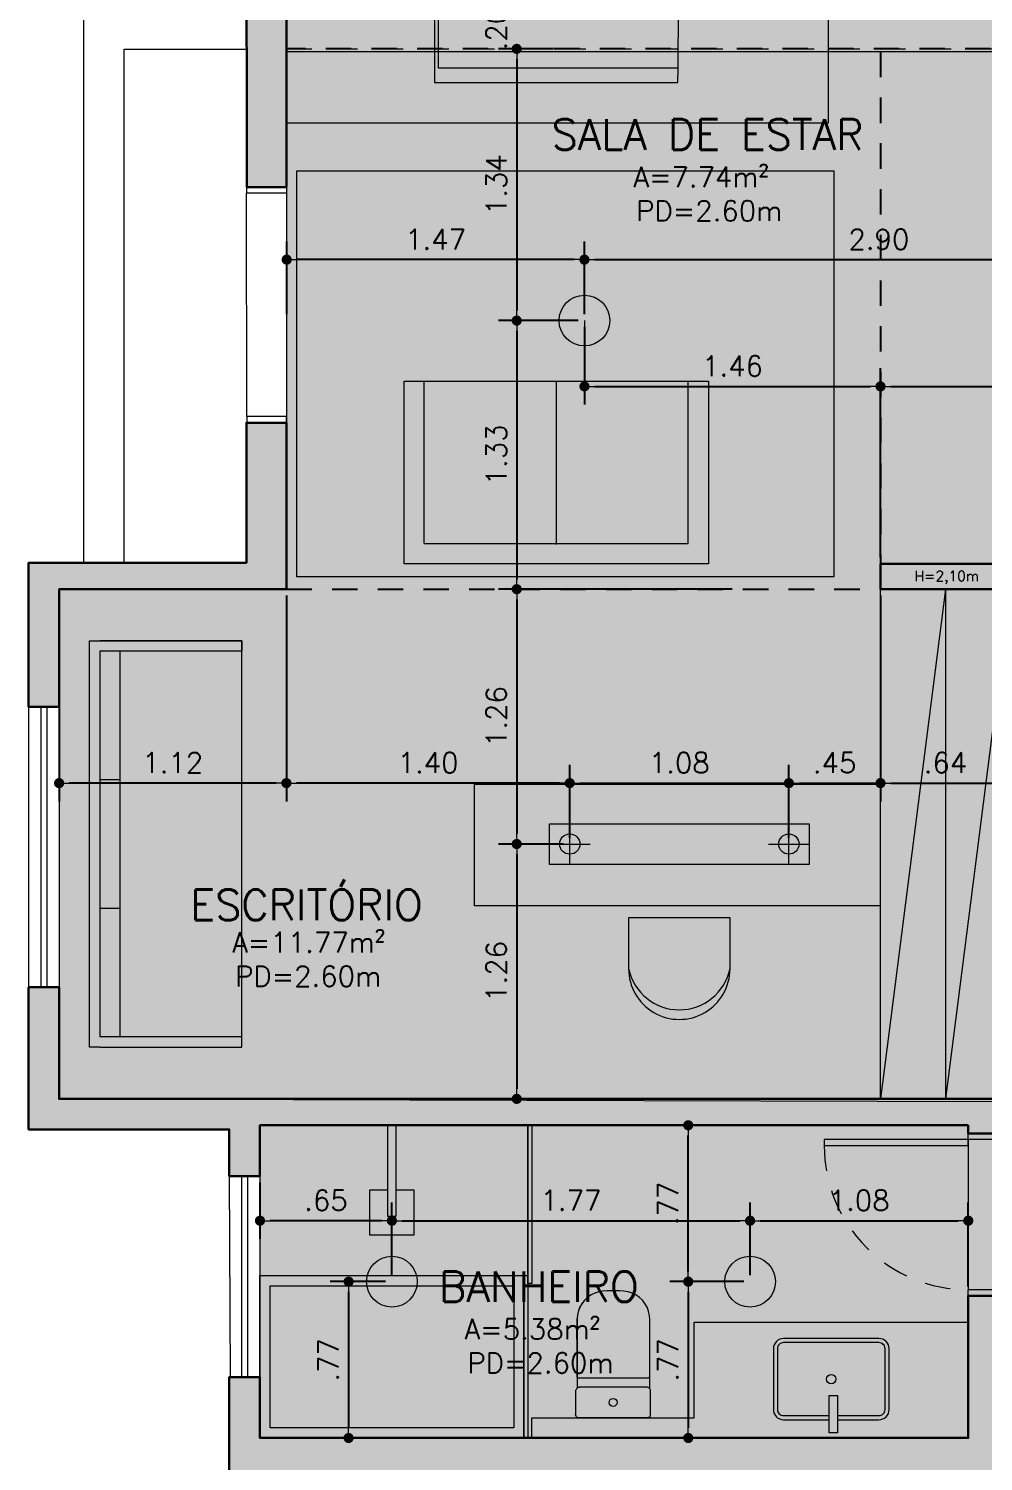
# Model space of a CAD drawing. Extents: x 0 to 175, y -16 to 63.
# Drawn here: x 152.71 to 157.41, y 7.32 to 14.38 of the extents above; entities that cross this region are included whole.
import ezdxf
from ezdxf.enums import TextEntityAlignment as Align

# ---------------------------------------------------------------- set-up
doc = ezdxf.new("R2010")
doc.units = 0
doc.header["$LTSCALE"] = 0.5
doc.header["$MEASUREMENT"] = 0
doc.header["$PDMODE"] = 34
doc.header["$PDSIZE"] = 0.1
doc.linetypes.add('HIDDEN', pattern=[0.375, 0.25, -0.125])
doc.layers.get('0').update_dxf_attribs({"linetype": 'CONTINUOUS'})
doc.layers.get('DEFPOINTS').update_dxf_attribs({"linetype": 'CONTINUOUS'})
doc.layers.add('ANT - ANOTAÇÕES', color=210, linetype='CONTINUOUS', plot=False)
doc.layers.add('ARQ - HATCH 01', color=172, linetype='CONTINUOUS', transparency=0.6)
for name, color, linetype, lineweight in [('ARQ - JAN01', 2, 'CONTINUOUS', 20), ('ARQ - PAR01', 172, 'CONTINUOUS', 30), ('ARQ - PAR02', 132, 'CONTINUOUS', 20), ('ARQ - POR01', 20, 'CONTINUOUS', 20), ('COT01', 1, 'CONTINUOUS', 9), ('FOR01 - FORRO GESSO', 252, 'CONTINUOUS', 15), ('FOR01 - ILUM PAFLON 2LAMP', 190, 'CONTINUOUS', 15), ('FOR01 - ILUM PENDENTE', 150, 'CONTINUOUS', 15), ('TXT02', 2, 'CONTINUOUS', 20), ('TXT05', 4, 'CONTINUOUS', 30)]:
    doc.layers.add(name, color=color, linetype=linetype, lineweight=lineweight)
for name, color, linetype, lineweight, transparency in [('ARQ - PISO', 121, 'CONTINUOUS', 9, 0.45), ('ARQ01', 144, 'CONTINUOUS', 9, 0.5), ('FOR01 - FORRO GESSO HATCH', 252, 'CONTINUOUS', 15, 0.6)]:
    doc.layers.add(name, color=color, linetype=linetype, lineweight=lineweight, transparency=transparency)
doc.layers.add('AUX00', color=7, linetype='CONTINUOUS')
doc.styles.add('ROMANS', font='romans.shx')
doc.styles.get("Standard").update_dxf_attribs({"font": 'romans.shx'})
doc.dimstyles.new('STANDARD 50', dxfattribs={"dimscale": 0.5, "dimtxt": 0.2, "dimasz": 0.1, "dimexe": 0.18, "dimexo": 0.0625, "dimgap": 0.1, "dimtad": 1, "dimrnd": 0.005, "dimzin": 4, "dimdsep": 46, "dimtxsty": 'ROMANS', "dimblk": 'DOT', "dimcen": 0.1, "dimclrt": 3, "dimadec": 0, "dimazin": 0, "dimtfac": 1, "dimtix": 1, "dimtofl": 0, "dimtmove": 0, "dimatfit": 3, "dimldrblk": 'DOT', "dimfxl": 0, "dimtolj": 1, "dimtzin": 13, "dimarcsym": 0})

# ---------------------------------------------------------------- blocks, each defined once
blk = doc.blocks.new('*U310')
at = {"layer": 'ARQ - HATCH 01'}
h = blk.add_hatch(color=256, dxfattribs=at)
h.dxf.hatch_style = 1
h.paths.add_polyline_path([(2.5318, 5.7897), (2.4, 5.7898), (2.4, 5.98), (2.2, 5.98), (2.2, 5.79), (2.1029, 5.79), (2.1029, 5.64), (2.5318, 5.64)])
h.paths.add_polyline_path([(2.4, 7.13), (2.2, 7.13), (2.2, 6.78), (2.4, 6.78)])
h.paths.add_polyline_path([(12.15, 0.9882), (12.15, 5.78), (3.4321, 5.7898), (3.4321, 5.64), (12, 5.64), (12, 1.1354), (11.3067, 1.1354), (11.3067, 0.9854), (12, 0.9882)])
h.paths.add_polyline_path([(9.47, 4.76), (8.5397, 4.76), (8.5397, 4.63), (9.24, 4.63), (9.24, 1.14), (8.94, 1.14), (8.94, 0.9882), (9.9263, 0.9882), (9.9267, 1.1354), (9.47, 1.1354)], flags=17)
h.paths.add_polyline_path([(7.7, 4.63), (7.7397, 4.63), (7.7397, 4.76), (7.57, 4.76), (7.57, 0.15), (7.02, 0.15), (7.02, 0), (7.72, 0), (7.72, 0.9882), (7.95, 0.9882), (7.95, 1.14), (7.7, 1.14)])
h.paths.add_polyline_path([(5.06, 1.27), (4.2401, 1.27), (4.2401, 1.0727), (4.93, 1.0727), (4.93, 0), (5.64, 0), (5.64, 0.15), (5.06, 0.15)])
h.paths.add_polyline_path([(0.21, 5.64), (0.13, 5.64), (0.13, 6.98), (0.22, 6.98), (0.22, 7.13), (0, 7.13), (0, 1.0727), (0.71, 1.0727), (0.71, 1.27), (0.21, 1.27)])
h.paths.add_polyline_path([(3.08, 1.27), (2.4143, 1.27), (2.2, 1.27), (1.7, 1.27), (1.7, 1.0727), (3.08, 1.0747)])
h.paths.add_polyline_path([(5.06, 4.8377), (4.9353, 4.8377), (4.9353, 4.1977), (5.06, 4.1977)], flags=17)
for p, q in [((5.06, 4.8377), (7.57, 4.5177)), ((5.06, 4.5177), (7.57, 4.5177)), ((5.06, 4.5177), (7.57, 4.1977)), ((4.8353, 3.2496), (4.0353, 3.2496)), ((4.8353, 1.9496), (4.8353, 3.2496)), ((8.5784, 3.0371), (8.562, 3.0244)), ((8.5965, 3.0472), (8.5784, 3.0371)), ((8.6159, 3.0545), (8.5965, 3.0472)), ((8.6163, 3.0546), (8.6159, 3.0545)), ((8.6166, 3.0547), (8.6163, 3.0546)), ((8.6369, 3.0591), (8.6166, 3.0547)), ((8.6577, 3.0603), (8.6369, 3.0591)), ((8.9972, 3.0603), (8.6577, 3.0603)), ((8.9399, 3.0584), (8.9373, 3.0603)), ((8.9379, 3.0599), (8.9375, 3.0601)), ((8.9418, 3.0562), (8.9399, 3.0584)), ((8.9432, 3.0536), (8.9418, 3.0562)), ((8.9441, 3.0509), (8.9432, 3.0536)), ((8.9444, 3.048), (8.9441, 3.0509)), ((8.9444, 2.7122), (8.9444, 3.048)), ((8.9902, 3.0482), (8.9899, 3.0451)), ((8.9899, 3.0451), (8.9899, 2.7151)), ((8.9909, 3.0513), (8.9902, 3.0482)), ((8.9921, 3.0541), (8.9909, 3.0513)), ((8.9938, 3.0568), (8.9921, 3.0541)), ((8.9958, 3.0591), (8.9938, 3.0568)), ((8.9967, 3.0599), (8.9958, 3.0591)), ((8.9972, 3.0603), (8.9967, 3.0599)), ((8.9982, 3.0612), (8.9972, 3.0603)), ((9.0009, 3.0628), (8.9982, 3.0612)), ((9.0038, 3.064), (9.0009, 3.0628)), ((9.0068, 3.0647), (9.0038, 3.064)), ((9.0099, 3.0649), (9.0068, 3.0647)), ((9.1249, 3.0649), (9.0099, 3.0649)), ((9.1272, 3.0648), (9.1249, 3.0649)), ((9.1294, 3.0643), (9.1272, 3.0648)), ((9.1315, 3.0634), (9.1294, 3.0643)), ((9.1334, 3.0623), (9.1315, 3.0634)), ((9.1352, 3.0609), (9.1334, 3.0623)), ((9.1368, 3.0592), (9.1352, 3.0609)), ((9.138, 3.0573), (9.1368, 3.0592)), ((9.139, 3.0553), (9.138, 3.0573)), ((9.139, 3.0553), (9.1397, 3.0531)), ((9.1397, 3.0531), (9.14, 3.0508)), ((8.5266, 2.9738), (8.5203, 2.9541)), ((8.5358, 2.9924), (8.5266, 2.9738)), ((8.5477, 3.0094), (8.5358, 2.9924)), ((8.562, 3.0244), (8.5477, 3.0094)), ((8.5156, 2.9129), (8.5148, 2.892)), ((8.517, 2.9336), (8.5156, 2.9129)), ((8.5203, 2.9541), (8.517, 2.9336)), ((8.5148, 2.892), (8.5148, 2.8712)), ((8.5148, 2.8712), (8.5156, 2.8504)), ((8.5156, 2.8504), (8.517, 2.8296)), ((8.517, 2.8296), (8.5202, 2.8095)), ((8.5202, 2.8095), (8.5263, 2.7902)), ((8.5263, 2.7902), (8.5352, 2.7719)), ((8.5352, 2.7719), (8.5467, 2.7552)), ((8.5472, 2.7546), (8.5605, 2.7403)), ((8.5605, 2.7403), (8.5763, 2.7275)), ((8.561, 2.7397), (8.5769, 2.7269)), ((8.5763, 2.7275), (8.5938, 2.7173)), ((8.5769, 2.7269), (8.5945, 2.7166)), ((8.5938, 2.7173), (8.6127, 2.7097)), ((8.5945, 2.7166), (8.6134, 2.709)), ((8.6127, 2.7097), (8.6324, 2.7049)), ((8.6133, 2.7096), (8.6135, 2.7095)), ((8.6134, 2.709), (8.6332, 2.7043)), ((8.6135, 2.7095), (8.6332, 2.7047)), ((8.6324, 2.7049), (8.6527, 2.7032)), ((8.6332, 2.7047), (8.6535, 2.7029)), ((8.6332, 2.7043), (8.6535, 2.7025)), ((8.9411, 2.7032), (8.6527, 2.7032)), ((8.6535, 2.7029), (8.9941, 2.7029)), ((8.6535, 2.7025), (8.9944, 2.7025)), ((8.9411, 2.7032), (8.9423, 2.7047)), ((8.9423, 2.7047), (8.9432, 2.7065)), ((8.9432, 2.7065), (8.9439, 2.7083)), ((8.9439, 2.7083), (8.9443, 2.7103)), ((8.9443, 2.7103), (8.9444, 2.7122)), ((8.9901, 2.7119), (8.9899, 2.7151)), ((8.9901, 2.7119), (8.9909, 2.7089)), ((8.9909, 2.7089), (8.9921, 2.706)), ((8.9921, 2.706), (8.9942, 2.7025)), ((8.9944, 2.7025), (8.9958, 2.7009)), ((8.9958, 2.7009), (8.9981, 2.6989)), ((8.9981, 2.6989), (9.0008, 2.6973)), ((9.0008, 2.6973), (9.0037, 2.6961)), ((9.0037, 2.6961), (9.0068, 2.6953)), ((9.0068, 2.6953), (9.0099, 2.6951)), ((9.0099, 2.6951), (9.1249, 2.6951)), ((9.1272, 2.6952), (9.1249, 2.6951)), ((9.1272, 2.6952), (9.1294, 2.6957)), ((9.1294, 2.6957), (9.1315, 2.6966)), ((9.1315, 2.6966), (9.1334, 2.6977)), ((9.1334, 2.6977), (9.1352, 2.6991)), ((9.1352, 2.6991), (9.1368, 2.7008)), ((9.1368, 2.7008), (9.138, 2.7027)), ((9.138, 2.7027), (9.139, 2.7047)), ((9.139, 2.7047), (9.1397, 2.7069)), ((9.1397, 2.7069), (9.14, 2.7092)), ((4.0353, 2.5996), (4.8397, 2.5996)), ((4.8353, 1.9496), (4.0353, 1.9496))]:
    blk.add_line(p, q)
at = {"linetype": 'HIDDEN'}
blk.add_lwpolyline([(2.3993, 1.27), (2.3993, 5.64)], dxfattribs=at)
for points in [[(7.57, 4.1977), (4.9353, 4.1977), (4.9353, 4.8377), (7.57, 4.8377)], [(6.62, 4.1977), (6.62, 2.1977), (6.02, 2.1977), (6.02, 4.1977)], [(6.9288, 3.4562), (6.6788, 3.4562), (6.6788, 2.9562), (6.9288, 2.9562)], [(4.9353, 3.3496), (4.9353, 1.8496), (4.0353, 1.8496), (4.0353, 3.3496), (4.9353, 3.3496)], [(2.4943, 3.2), (2.1993, 3.2018)], [(9.14, 3.0508), (9.14, 2.7092)], [(7.7, 2.46), (9.24, 2.46)], [(8.02, 1.77), (8.02, 1.68), (8.24, 1.68), (8.24, 1.9), (8.02, 1.9), (8.02, 1.81)], [(7.7, 1.81), (8.15, 1.81), (8.15, 1.77), (7.7, 1.77)], [(7.315, 0.35), (7.315, 1.05), (5.315, 1.05), (5.315, 0.35)], [(5.315, 0.35), (5.315, 1.05), (5.365, 1.05), (5.365, 0.35)], [(7.315, 0.35), (7.315, 1.05), (7.265, 1.05), (7.265, 0.35)], [(5.365, 0.45), (7.265, 0.45)], [(5.9983, 0.45), (5.9983, 0.35)], [(6.6317, 0.45), (6.6317, 0.35)], [(7.315, 0.35), (7.315, 0.3), (5.315, 0.3), (5.315, 0.35)], [(5.365, 0.35), (7.265, 0.35)], [(5.365, 0.35), (7.265, 0.35)]]:
    blk.add_lwpolyline(points)
for points in [[(9.14, 3.28), (8.67, 3.28), (8.67, 4.63), (9.24, 4.63), (9.24, 2.48), (9.14, 2.48)], [(3, 3.9677), (5, 3.9677), (5, 1.3217), (3, 1.3217)], [(9.03, 3.985), (9.2139, 3.985), (9.2139, 3.945), (9.03, 3.945)], [(2.1993, 3.94), (2.7643, 3.94), (2.7643, 1.27), (2.1993, 1.27)], [(2.4943, 2.02), (2.2, 2.02), (2.2, 2), (2.4943, 2), (2.5643, 1.9996), (2.5643, 3.1996), (2.4943, 3.2)], [(8.48, 2.46), (7.7, 2.46), (7.7, 2.48), (8.48, 2.48)], [(8.44, 2.46), (9.24, 2.46), (9.24, 2.44), (8.44, 2.44)], [(8.44, 2.44), (9.24, 2.44), (9.24, 1.14), (8.44, 1.14)], [(8.49, 2.39), (9.19, 2.39), (9.19, 1.19), (8.49, 1.19)]]:
    blk.add_lwpolyline(points, close=True)
for points in [[(9.15, 3.985), (9.15, 4.19, 0.414214), (9.1, 4.24), (8.8, 4.24, 0.414214), (8.75, 4.19), (8.75, 3.72, 0.414214), (8.8, 3.67), (9.1, 3.67, 0.414214), (9.15, 3.72), (9.15, 3.945)], [(9.13, 3.985), (9.13, 4.19, 0.414214), (9.1, 4.22), (8.8, 4.22, 0.414214), (8.77, 4.19), (8.77, 3.72, 0.414214), (8.8, 3.69), (9.1, 3.69, 0.414214), (9.13, 3.72), (9.13, 3.945)]]:
    blk.add_lwpolyline(points, format="xyb")
for centre, radius in [((8.95, 3.955), 0.0229), ((9.065, 2.88), 0.02)]:
    blk.add_circle(centre, radius)
for centre, radius, start, end in [((6.9288, 3.2062), 0.25, 270, 90), ((6.8758, 3.2062), 0.2555, 281.95449, 78.04551)]:
    blk.add_arc(centre, radius, start, end)
at = {"layer": 'ARQ - JAN01'}
for p, q in [((7.9505, 1.14), (8.94, 1.14)), ((7.95, 0.9882), (8.94, 0.9929)), ((5.64, 0.15), (7.02, 0.15)), ((5.64, 0), (7.02, 0))]:
    blk.add_line(p, q, dxfattribs=at)
for points in [[(7.95, 1.0791), (8.94, 1.0791)], [(7.95, 1.0491), (8.94, 1.0491)], [(5.64, 0.09), (7.02, 0.09)], [(5.64, 0.06), (7.02, 0.06)]]:
    blk.add_lwpolyline(points, dxfattribs=at)
at = {"layer": 'ARQ - PAR01'}
for points in [[(5.06, 4.8377), (4.9353, 4.8377), (4.9353, 4.1977), (5.06, 4.1977)], [(7.7, 4.63), (7.7397, 4.63), (7.7397, 4.76), (7.57, 4.76), (7.57, 0.15), (7.02, 0.15), (7.02, 0), (7.72, 0), (7.72, 0.9882), (7.95, 0.9882), (7.95, 1.14), (7.7, 1.14)], [(9.47, 4.76), (8.5397, 4.76), (8.5397, 4.63), (9.24, 4.63), (9.24, 1.14), (8.94, 1.14), (8.94, 0.9882), (9.9263, 0.9882), (9.9267, 1.1354), (9.47, 1.1354)], [(3.08, 1.27), (2.4143, 1.27), (2.2, 1.27), (1.7, 1.27), (1.7, 1.0727), (3.08, 1.0747)], [(5.06, 1.27), (4.2401, 1.27), (4.2401, 1.0727), (4.93, 1.0727), (4.93, 0), (5.64, 0), (5.64, 0.15), (5.06, 0.15)]]:
    blk.add_lwpolyline(points, close=True, dxfattribs=at)
at = {"layer": 'ARQ - PAR02'}
blk.add_lwpolyline([(2.4, 1.0727), (2.2, 1.0727), (2.2, 0.27), (4.93, 0.27), (4.93, 0.47), (2.4, 0.47), (2.4, 1.0727)], dxfattribs=at)
at = {"layer": 'ARQ - PISO'}
for p, q in [((7.7697, 4.63), (8.5097, 4.63)), ((4.2099, 1.2717), (3.1103, 1.2717)), ((4.2099, 1.0747), (3.1103, 1.073))]:
    blk.add_line(p, q, dxfattribs=at)
at = {"layer": 'ARQ - POR01'}
for p, q in [((7.7697, 4.76), (7.7697, 3.92)), ((8.5097, 4.76), (8.5097, 4.63)), ((7.7997, 4.63), (7.7397, 4.63)), ((7.7997, 3.92), (7.7997, 4.63)), ((8.5397, 4.63), (8.5097, 4.63)), ((7.7697, 3.92), (7.7997, 3.92))]:
    blk.add_line(p, q, dxfattribs=at)
for points in [[(3.08, 1.27), (3.1103, 1.27), (3.1103, 1.0747), (3.08, 1.0747)], [(4.2401, 1.27), (4.2099, 1.27), (4.2099, 1.0747), (4.2401, 1.0747)]]:
    blk.add_lwpolyline(points, close=True, dxfattribs=at)
at = {"layer": 'ARQ - POR01', "linetype": 'HIDDEN', "lineweight": 9}
blk.add_arc((7.7997, 4.63), 0.71, 270, 0, dxfattribs=at)
blk = doc.blocks.new('FOR-PAFLON 2 LAMP LED')
at = {"layer": 'FOR01 - ILUM PAFLON 2LAMP'}
h = blk.add_hatch(color=256, dxfattribs=at)
h.dxf.hatch_style = 1
edge = h.paths.add_edge_path()
edge.add_arc((0, 0), 0.125, 0, 360)
blk.add_circle((0, 0), 0.125, dxfattribs=at)
blk = doc.blocks.new('_DOT')
at = {"color": 0, "linetype": 'ByBlock'}
blk.add_line((-0.5, 0), (-1, 0), dxfattribs=at)
at = {"color": 0, "linetype": 'ByBlock', "const_width": 0.5}
blk.add_lwpolyline([(-0.25, 0, 1), (0.25, 0, 1)], format="xyb", close=True, dxfattribs=at)
blk = doc.blocks.new('*D247')
at = {"layer": 'COT01', "color": 0, "lineweight": -2}
for p, q in [((153.9767, 12.9691), (153.9767, 13.3278)), ((155.4439, 12.9691), (155.4439, 13.3278)), ((155.3939, 13.2378), (154.0267, 13.2378))]:
    blk.add_line(p, q, dxfattribs=at)
at = {"layer": 'DEFPOINTS', "color": 0}
for p in [(153.9767, 13.2378), (153.9767, 12.9378), (155.4439, 12.9378)]:
    blk.add_point(p, dxfattribs=at)
at = {"layer": 'COT01', "color": 0, "lineweight": -2, "xscale": 0.05, "yscale": 0.05, "zscale": 0.05, "rotation": 180}
blk.add_blockref('_DOT', (153.9767, 13.2378), dxfattribs=at)
at = {"layer": 'COT01', "color": 0, "lineweight": -2, "xscale": 0.05, "yscale": 0.05, "zscale": 0.05}
blk.add_blockref('_DOT', (155.4439, 13.2378), dxfattribs=at)
at = {"layer": 'COT01', "color": 3, "insert": (154.7103, 13.3378), "char_height": 0.1, "attachment_point": 5, "style": 'ROMANS'}
blk.add_mtext('\\A1;1.47', dxfattribs=at)
blk = doc.blocks.new('*D248')
at = {"layer": 'COT01', "color": 0, "lineweight": -2}
for p, q in [((155.4439, 12.9691), (155.4439, 13.3278)), ((155.4939, 13.2378), (158.2951, 13.2378)), ((158.3451, 13.2118), (158.3451, 13.1478))]:
    blk.add_line(p, q, dxfattribs=at)
at = {"layer": 'DEFPOINTS', "color": 0}
for p in [(158.3451, 13.2431), (158.3451, 13.2378), (155.4439, 12.9378)]:
    blk.add_point(p, dxfattribs=at)
at = {"layer": 'COT01', "color": 0, "lineweight": -2, "xscale": 0.05, "yscale": 0.05, "zscale": 0.05, "rotation": 180}
blk.add_blockref('_DOT', (155.4439, 13.2378), dxfattribs=at)
at = {"layer": 'COT01', "color": 0, "lineweight": -2, "xscale": 0.05, "yscale": 0.05, "zscale": 0.05}
blk.add_blockref('_DOT', (158.3451, 13.2378), dxfattribs=at)
at = {"layer": 'COT01', "color": 3, "insert": (156.8945, 13.3378), "char_height": 0.1, "attachment_point": 5, "style": 'ROMANS'}
blk.add_mtext('\\A1;2.90', dxfattribs=at)
blk = doc.blocks.new('*D249')
at = {"layer": 'COT01', "color": 0, "lineweight": -2}
for p, q in [((155.2911, 14.2757), (155.0201, 14.2757)), ((155.1101, 14.2257), (155.1101, 12.9878)), ((155.4127, 12.9378), (155.0201, 12.9378))]:
    blk.add_line(p, q, dxfattribs=at)
at = {"layer": 'DEFPOINTS', "color": 0}
for p in [(155.3223, 14.2757), (155.1101, 12.9378), (155.4439, 12.9378)]:
    blk.add_point(p, dxfattribs=at)
at = {"layer": 'COT01', "color": 0, "lineweight": -2, "xscale": 0.05, "yscale": 0.05, "zscale": 0.05}
for p, rotation in [((155.1101, 14.2757), 90), ((155.1101, 12.9378), 270)]:
    blk.add_blockref('_DOT', p, dxfattribs=dict(at, rotation=rotation))
at = {"layer": 'COT01', "color": 3, "insert": (155.0101, 13.6068), "char_height": 0.1, "attachment_point": 5, "rotation": 90, "style": 'ROMANS'}
blk.add_mtext('\\A1;1.34', dxfattribs=at)
blk = doc.blocks.new('*D250')
at = {"layer": 'COT01', "color": 0, "lineweight": -2}
for p, q in [((155.4127, 12.9378), (155.0201, 12.9378)), ((155.1101, 12.8878), (155.1101, 11.665)), ((156.1715, 11.615), (155.0201, 11.615))]:
    blk.add_line(p, q, dxfattribs=at)
at = {"layer": 'DEFPOINTS', "color": 0}
for p in [(155.4439, 12.9378), (155.1101, 11.615), (156.2028, 11.615)]:
    blk.add_point(p, dxfattribs=at)
at = {"layer": 'COT01', "color": 0, "lineweight": -2, "xscale": 0.05, "yscale": 0.05, "zscale": 0.05}
for p, rotation in [((155.1101, 12.9378), 90), ((155.1101, 11.615), 270)]:
    blk.add_blockref('_DOT', p, dxfattribs=dict(at, rotation=rotation))
at = {"layer": 'COT01', "color": 3, "insert": (155.0101, 12.2764), "char_height": 0.1, "attachment_point": 5, "rotation": 90, "style": 'ROMANS'}
blk.add_mtext('\\A1;1.33', dxfattribs=at)
blk = doc.blocks.new('*D251')
at = {"layer": 'COT01', "color": 0, "lineweight": -2}
for p, q in [((156.1715, 11.615), (155.0201, 11.615)), ((155.1101, 11.565), (155.1101, 10.41)), ((155.34, 10.36), (155.0201, 10.36))]:
    blk.add_line(p, q, dxfattribs=at)
at = {"layer": 'DEFPOINTS', "color": 0}
for p in [(156.2028, 11.615), (155.1101, 10.36), (155.3713, 10.36)]:
    blk.add_point(p, dxfattribs=at)
at = {"layer": 'COT01', "color": 0, "lineweight": -2, "xscale": 0.05, "yscale": 0.05, "zscale": 0.05}
for p, rotation in [((155.1101, 11.615), 90), ((155.1101, 10.36), 270)]:
    blk.add_blockref('_DOT', p, dxfattribs=dict(at, rotation=rotation))
at = {"layer": 'COT01', "color": 3, "insert": (155.0101, 10.9875), "char_height": 0.1, "attachment_point": 5, "rotation": 90, "style": 'ROMANS'}
blk.add_mtext('\\A1;1.26', dxfattribs=at)
blk = doc.blocks.new('*D240')
at = {"layer": 'COT01', "color": 0, "lineweight": -2}
for p, q in [((155.34, 10.36), (155.0201, 10.36)), ((155.1101, 10.31), (155.1101, 9.155)), ((154.771, 9.105), (155.2001, 9.105))]:
    blk.add_line(p, q, dxfattribs=at)
at = {"layer": 'DEFPOINTS', "color": 0}
for p in [(155.3713, 10.36), (154.7398, 9.105), (155.1101, 9.105)]:
    blk.add_point(p, dxfattribs=at)
at = {"layer": 'COT01', "color": 0, "lineweight": -2, "xscale": 0.05, "yscale": 0.05, "zscale": 0.05}
for p, rotation in [((155.1101, 10.36), 90), ((155.1101, 9.105), 270)]:
    blk.add_blockref('_DOT', p, dxfattribs=dict(at, rotation=rotation))
at = {"layer": 'COT01', "color": 3, "insert": (155.0101, 9.7325), "char_height": 0.1, "attachment_point": 5, "rotation": 90, "style": 'ROMANS'}
blk.add_mtext('\\A1;1.26', dxfattribs=at)
blk = doc.blocks.new('*D241')
at = {"layer": 'COT01', "color": 0, "lineweight": -2}
for p, q in [((155.4439, 12.9066), (155.4439, 12.5237)), ((156.9028, 11.771), (156.9028, 12.7037)), ((155.4939, 12.6137), (156.8528, 12.6137))]:
    blk.add_line(p, q, dxfattribs=at)
at = {"layer": 'DEFPOINTS', "color": 0}
for p in [(155.4439, 12.9378), (156.9028, 12.6137), (156.9028, 11.7397)]:
    blk.add_point(p, dxfattribs=at)
at = {"layer": 'COT01', "color": 0, "lineweight": -2, "xscale": 0.05, "yscale": 0.05, "zscale": 0.05, "rotation": 180}
blk.add_blockref('_DOT', (155.4439, 12.6137), dxfattribs=at)
at = {"layer": 'COT01', "color": 0, "lineweight": -2, "xscale": 0.05, "yscale": 0.05, "zscale": 0.05}
blk.add_blockref('_DOT', (156.9028, 12.6137), dxfattribs=at)
at = {"layer": 'COT01', "color": 3, "insert": (156.1733, 12.7137), "char_height": 0.1, "attachment_point": 5, "style": 'ROMANS'}
blk.add_mtext('\\A1;1.46', dxfattribs=at)
blk = doc.blocks.new('*D242')
at = {"layer": 'COT01', "color": 0, "lineweight": -2}
for p, q in [((156.9028, 11.771), (156.9028, 12.7037)), ((156.9528, 12.6137), (158.2951, 12.6137)), ((158.3451, 12.6066), (158.3451, 12.5237))]:
    blk.add_line(p, q, dxfattribs=at)
at = {"layer": 'DEFPOINTS', "color": 0}
for p in [(158.3451, 12.6378), (158.3451, 12.6137), (156.9028, 11.7397)]:
    blk.add_point(p, dxfattribs=at)
at = {"layer": 'COT01', "color": 0, "lineweight": -2, "xscale": 0.05, "yscale": 0.05, "zscale": 0.05, "rotation": 180}
blk.add_blockref('_DOT', (156.9028, 12.6137), dxfattribs=at)
at = {"layer": 'COT01', "color": 0, "lineweight": -2, "xscale": 0.05, "yscale": 0.05, "zscale": 0.05}
blk.add_blockref('_DOT', (158.3451, 12.6137), dxfattribs=at)
at = {"layer": 'COT01', "color": 3, "insert": (157.6239, 12.7137), "char_height": 0.1, "attachment_point": 5, "style": 'ROMANS'}
blk.add_mtext('\\A1;1.44', dxfattribs=at)
blk = doc.blocks.new('*D254')
at = {"layer": 'COT01', "color": 0, "lineweight": -2}
for p, q in [((154.4951, 8.2362), (154.4951, 8.595)), ((156.2601, 8.2362), (156.2601, 8.595)), ((154.5451, 8.505), (156.2101, 8.505))]:
    blk.add_line(p, q, dxfattribs=at)
at = {"layer": 'DEFPOINTS', "color": 0}
for p in [(156.2601, 8.505), (154.4951, 8.205), (156.2601, 8.205)]:
    blk.add_point(p, dxfattribs=at)
at = {"layer": 'COT01', "color": 0, "lineweight": -2, "xscale": 0.05, "yscale": 0.05, "zscale": 0.05, "rotation": 180}
blk.add_blockref('_DOT', (154.4951, 8.505), dxfattribs=at)
at = {"layer": 'COT01', "color": 0, "lineweight": -2, "xscale": 0.05, "yscale": 0.05, "zscale": 0.05}
blk.add_blockref('_DOT', (156.2601, 8.505), dxfattribs=at)
at = {"layer": 'COT01', "color": 3, "insert": (155.3776, 8.605), "char_height": 0.1, "attachment_point": 5, "style": 'ROMANS'}
blk.add_mtext('\\A1;1.77', dxfattribs=at)
blk = doc.blocks.new('*D255')
at = {"layer": 'COT01', "color": 0, "lineweight": -2}
for p, q in [((156.2601, 8.2362), (156.2601, 8.595)), ((157.3351, 8.1815), (157.3351, 8.595)), ((156.3101, 8.505), (157.2851, 8.505))]:
    blk.add_line(p, q, dxfattribs=at)
at = {"layer": 'DEFPOINTS', "color": 0}
for p in [(157.3351, 8.505), (156.2601, 8.205), (157.3351, 8.1503)]:
    blk.add_point(p, dxfattribs=at)
at = {"layer": 'COT01', "color": 0, "lineweight": -2, "xscale": 0.05, "yscale": 0.05, "zscale": 0.05, "rotation": 180}
blk.add_blockref('_DOT', (156.2601, 8.505), dxfattribs=at)
at = {"layer": 'COT01', "color": 0, "lineweight": -2, "xscale": 0.05, "yscale": 0.05, "zscale": 0.05}
blk.add_blockref('_DOT', (157.3351, 8.505), dxfattribs=at)
at = {"layer": 'COT01', "color": 3, "insert": (156.7976, 8.605), "char_height": 0.1, "attachment_point": 5, "style": 'ROMANS'}
blk.add_mtext('\\A1;1.08', dxfattribs=at)
blk = doc.blocks.new('*D256')
at = {"layer": 'COT01', "color": 0, "lineweight": -2}
for p, q in [((153.8451, 8.6933), (153.8451, 8.415)), ((154.4951, 8.2362), (154.4951, 8.595)), ((154.4451, 8.505), (153.8951, 8.505))]:
    blk.add_line(p, q, dxfattribs=at)
at = {"layer": 'DEFPOINTS', "color": 0}
for p in [(153.8451, 8.7245), (153.8451, 8.505), (154.4951, 8.205)]:
    blk.add_point(p, dxfattribs=at)
at = {"layer": 'COT01', "color": 0, "lineweight": -2, "xscale": 0.05, "yscale": 0.05, "zscale": 0.05, "rotation": 180}
blk.add_blockref('_DOT', (153.8451, 8.505), dxfattribs=at)
at = {"layer": 'COT01', "color": 0, "lineweight": -2, "xscale": 0.05, "yscale": 0.05, "zscale": 0.05}
blk.add_blockref('_DOT', (154.4951, 8.505), dxfattribs=at)
at = {"layer": 'COT01', "color": 3, "insert": (154.1701, 8.605), "char_height": 0.1, "attachment_point": 5, "style": 'ROMANS'}
blk.add_mtext('\\A1;.65', dxfattribs=at)
blk = doc.blocks.new('*D260')
at = {"layer": 'COT01', "color": 0, "lineweight": -2}
for p, q in [((154.4638, 8.205), (154.1916, 8.205)), ((154.2816, 8.155), (154.2816, 7.485)), ((154.5032, 7.435), (154.1916, 7.435))]:
    blk.add_line(p, q, dxfattribs=at)
at = {"layer": 'DEFPOINTS', "color": 0}
for p in [(154.4951, 8.205), (154.2816, 7.435), (154.5345, 7.435)]:
    blk.add_point(p, dxfattribs=at)
at = {"layer": 'COT01', "color": 0, "lineweight": -2, "xscale": 0.05, "yscale": 0.05, "zscale": 0.05}
for p, rotation in [((154.2816, 8.205), 90), ((154.2816, 7.435), 270)]:
    blk.add_blockref('_DOT', p, dxfattribs=dict(at, rotation=rotation))
at = {"layer": 'COT01', "color": 3, "insert": (154.1816, 7.82), "char_height": 0.1, "attachment_point": 5, "rotation": 90, "style": 'ROMANS'}
blk.add_mtext('\\A1;.77', dxfattribs=at)
blk = doc.blocks.new('*D261')
at = {"layer": 'COT01', "color": 0, "lineweight": -2}
for p, q in [((156.1982, 8.975), (155.8653, 8.975)), ((155.9553, 8.255), (155.9553, 8.925)), ((156.2288, 8.205), (155.8653, 8.205))]:
    blk.add_line(p, q, dxfattribs=at)
at = {"layer": 'DEFPOINTS', "color": 0}
for p in [(155.9553, 8.975), (156.2295, 8.975), (156.2601, 8.205)]:
    blk.add_point(p, dxfattribs=at)
at = {"layer": 'COT01', "color": 0, "lineweight": -2, "xscale": 0.05, "yscale": 0.05, "zscale": 0.05}
for p, rotation in [((155.9553, 8.975), 90), ((155.9553, 8.205), 270)]:
    blk.add_blockref('_DOT', p, dxfattribs=dict(at, rotation=rotation))
at = {"layer": 'COT01', "color": 3, "insert": (155.8553, 8.59), "char_height": 0.1, "attachment_point": 5, "rotation": 90, "style": 'ROMANS'}
blk.add_mtext('\\A1;.77', dxfattribs=at)
blk = doc.blocks.new('*D262')
at = {"layer": 'COT01', "color": 0, "lineweight": -2}
for p, q in [((156.2288, 8.205), (155.8653, 8.205)), ((155.9553, 8.155), (155.9553, 7.485)), ((156.1982, 7.435), (155.8653, 7.435))]:
    blk.add_line(p, q, dxfattribs=at)
at = {"layer": 'DEFPOINTS', "color": 0}
for p in [(156.2601, 8.205), (155.9553, 7.435), (156.2295, 7.435)]:
    blk.add_point(p, dxfattribs=at)
at = {"layer": 'COT01', "color": 0, "lineweight": -2, "xscale": 0.05, "yscale": 0.05, "zscale": 0.05}
for p, rotation in [((155.9553, 8.205), 90), ((155.9553, 7.435), 270)]:
    blk.add_blockref('_DOT', p, dxfattribs=dict(at, rotation=rotation))
at = {"layer": 'COT01', "color": 3, "insert": (155.8553, 7.82), "char_height": 0.1, "attachment_point": 5, "rotation": 90, "style": 'ROMANS'}
blk.add_mtext('\\A1;.77', dxfattribs=at)
blk = doc.blocks.new('*D277')
at = {"layer": 'COT01', "color": 0, "lineweight": -2}
for p, q in [((155.3713, 10.3912), (155.3713, 10.75)), ((156.4513, 10.3912), (156.4513, 10.75)), ((155.4213, 10.66), (156.4013, 10.66))]:
    blk.add_line(p, q, dxfattribs=at)
at = {"layer": 'DEFPOINTS', "color": 0}
for p in [(156.4513, 10.66), (155.3713, 10.36), (156.4513, 10.36)]:
    blk.add_point(p, dxfattribs=at)
at = {"layer": 'COT01', "color": 0, "lineweight": -2, "xscale": 0.05, "yscale": 0.05, "zscale": 0.05, "rotation": 180}
blk.add_blockref('_DOT', (155.3713, 10.66), dxfattribs=at)
at = {"layer": 'COT01', "color": 0, "lineweight": -2, "xscale": 0.05, "yscale": 0.05, "zscale": 0.05}
blk.add_blockref('_DOT', (156.4513, 10.66), dxfattribs=at)
at = {"layer": 'COT01', "color": 3, "insert": (155.9113, 10.76), "char_height": 0.1, "attachment_point": 5, "style": 'ROMANS'}
blk.add_mtext('\\A1;1.08', dxfattribs=at)
blk = doc.blocks.new('*D278')
at = {"layer": 'COT01', "color": 0, "lineweight": -2}
for p, q in [((156.9028, 11.5837), (156.9028, 10.57)), ((156.4513, 10.3912), (156.4513, 10.75)), ((156.5013, 10.66), (156.8528, 10.66))]:
    blk.add_line(p, q, dxfattribs=at)
at = {"layer": 'DEFPOINTS', "color": 0}
for p in [(156.9028, 11.615), (156.9028, 10.66), (156.4513, 10.36)]:
    blk.add_point(p, dxfattribs=at)
at = {"layer": 'COT01', "color": 0, "lineweight": -2, "xscale": 0.05, "yscale": 0.05, "zscale": 0.05, "rotation": 180}
blk.add_blockref('_DOT', (156.4513, 10.66), dxfattribs=at)
at = {"layer": 'COT01', "color": 0, "lineweight": -2, "xscale": 0.05, "yscale": 0.05, "zscale": 0.05}
blk.add_blockref('_DOT', (156.9028, 10.66), dxfattribs=at)
at = {"layer": 'COT01', "color": 3, "insert": (156.677, 10.76), "char_height": 0.1, "attachment_point": 5, "style": 'ROMANS'}
blk.add_mtext('\\A1;.45', dxfattribs=at)
blk = doc.blocks.new('*D279')
at = {"layer": 'COT01', "color": 0, "lineweight": -2}
for p, q in [((153.9751, 11.5837), (153.9751, 10.57)), ((155.3713, 10.3912), (155.3713, 10.75)), ((155.3213, 10.66), (154.0251, 10.66))]:
    blk.add_line(p, q, dxfattribs=at)
at = {"layer": 'DEFPOINTS', "color": 0}
for p in [(153.9751, 11.615), (153.9751, 10.66), (155.3713, 10.36)]:
    blk.add_point(p, dxfattribs=at)
at = {"layer": 'COT01', "color": 0, "lineweight": -2, "xscale": 0.05, "yscale": 0.05, "zscale": 0.05, "rotation": 180}
blk.add_blockref('_DOT', (153.9751, 10.66), dxfattribs=at)
at = {"layer": 'COT01', "color": 0, "lineweight": -2, "xscale": 0.05, "yscale": 0.05, "zscale": 0.05}
blk.add_blockref('_DOT', (155.3713, 10.66), dxfattribs=at)
at = {"layer": 'COT01', "color": 3, "insert": (154.6732, 10.76), "char_height": 0.1, "attachment_point": 5, "style": 'ROMANS'}
blk.add_mtext('\\A1;1.40', dxfattribs=at)
blk = doc.blocks.new('*D280')
at = {"layer": 'COT01', "color": 0, "lineweight": -2}
for p, q in [((152.8551, 11.5837), (152.8551, 10.57)), ((153.9751, 11.5837), (153.9751, 10.57)), ((153.9251, 10.66), (152.9051, 10.66))]:
    blk.add_line(p, q, dxfattribs=at)
at = {"layer": 'DEFPOINTS', "color": 0}
for p in [(152.8551, 11.615), (153.9751, 11.615), (152.8551, 10.66)]:
    blk.add_point(p, dxfattribs=at)
at = {"layer": 'COT01', "color": 0, "lineweight": -2, "xscale": 0.05, "yscale": 0.05, "zscale": 0.05, "rotation": 180}
blk.add_blockref('_DOT', (152.8551, 10.66), dxfattribs=at)
at = {"layer": 'COT01', "color": 0, "lineweight": -2, "xscale": 0.05, "yscale": 0.05, "zscale": 0.05}
blk.add_blockref('_DOT', (153.9751, 10.66), dxfattribs=at)
at = {"layer": 'COT01', "color": 3, "insert": (153.4151, 10.76), "char_height": 0.1, "attachment_point": 5, "style": 'ROMANS'}
blk.add_mtext('\\A1;1.12', dxfattribs=at)
blk = doc.blocks.new('*D281')
at = {"layer": 'COT01', "color": 0, "lineweight": -2}
for p, q in [((156.9028, 11.5837), (156.9028, 10.57)), ((157.5428, 11.5837), (157.5428, 10.57)), ((156.9528, 10.66), (157.4928, 10.66))]:
    blk.add_line(p, q, dxfattribs=at)
at = {"layer": 'DEFPOINTS', "color": 0}
for p in [(156.9028, 11.615), (157.5428, 11.615), (157.5428, 10.66)]:
    blk.add_point(p, dxfattribs=at)
at = {"layer": 'COT01', "color": 0, "lineweight": -2, "xscale": 0.05, "yscale": 0.05, "zscale": 0.05, "rotation": 180}
blk.add_blockref('_DOT', (156.9028, 10.66), dxfattribs=at)
at = {"layer": 'COT01', "color": 0, "lineweight": -2, "xscale": 0.05, "yscale": 0.05, "zscale": 0.05}
blk.add_blockref('_DOT', (157.5428, 10.66), dxfattribs=at)
at = {"layer": 'COT01', "color": 3, "insert": (157.2228, 10.76), "char_height": 0.1, "attachment_point": 5, "style": 'ROMANS'}
blk.add_mtext('\\A1;.64', dxfattribs=at)
blk = doc.blocks.new('*D271')
at = {"layer": 'COT01', "color": 0, "lineweight": -2}
for p, q in [((155.1101, 14.5257), (155.1101, 14.5757)), ((155.2918, 14.4757), (155.0201, 14.4757)), ((155.2911, 14.2757), (155.0201, 14.2757)), ((155.1101, 14.2257), (155.1101, 14.1757))]:
    blk.add_line(p, q, dxfattribs=at)
at = {"layer": 'DEFPOINTS', "color": 0}
for p in [(155.1101, 14.4757), (155.323, 14.4757), (155.3223, 14.2757)]:
    blk.add_point(p, dxfattribs=at)
at = {"layer": 'COT01', "color": 0, "lineweight": -2, "xscale": 0.05, "yscale": 0.05, "zscale": 0.05}
for p, rotation in [((155.1101, 14.4757), 270), ((155.1101, 14.2757), 90)]:
    blk.add_blockref('_DOT', p, dxfattribs=dict(at, rotation=rotation))
at = {"layer": 'COT01', "color": 3, "insert": (155.0101, 14.3757), "char_height": 0.1, "attachment_point": 5, "rotation": 90, "style": 'ROMANS'}
blk.add_mtext('\\A1;.20', dxfattribs=at)

msp = doc.modelspace()

# ---------------------------------------------------------------- hatches: boundary and pattern name
at = {"layer": 'FOR01 - FORRO GESSO HATCH'}
h = msp.add_hatch(color=256, dxfattribs=at)
h.dxf.hatch_style = 1
h.paths.add_polyline_path([(153.8405, 4.6756), (158.3451, 4.6756), (158.3451, 14.5721), (158.4951, 14.5721), (158.4951, 14.475), (159.6851, 14.475), (159.6851, 16.545), (158.3451, 16.545), (158.3451, 16.465), (153.9751, 16.465), (153.9751, 11.615), (152.8551, 11.615), (152.8551, 9.105), (157.4651, 9.0919), (157.4651, 8.9353), (157.3351, 8.9353), (157.3351, 8.975), (153.8451, 8.975), (153.8451, 7.435), (157.3351, 7.435), (157.3351, 8.1353), (157.4651, 8.1353), (157.4651, 7.205), (153.8405, 7.205)])

# ---------------------------------------------------------------- linework, layer by layer
at = {"layer": 'AUX00', "linetype": 'HIDDEN'}
for p in [(156.9028, 14.2607), (153.9751, 11.615)]:
    msp.add_line(p, (156.9028, 11.615), dxfattribs=at)
msp.add_lwpolyline([(158.3451, 14.2757), (153.9751, 14.2757)], dxfattribs=at)
at = {"layer": 'COT01'}
msp.add_lwpolyline([(155.4439, 12.9378), (155.4439, 12.6378)], dxfattribs=at)
at = {"layer": 'FOR01 - FORRO GESSO'}
for points in [[(157.4651, 7.205), (153.8405, 7.205), (153.8405, 4.675), (158.3451, 4.675), (158.3451, 14.2607), (153.9751, 14.2607), (153.9751, 11.615), (152.8551, 11.615), (152.8551, 9.105), (157.4651, 9.105), (157.4651, 7.205)], [(156.9028, 11.615), (157.5428, 11.615), (157.5428, 11.7397), (156.9028, 11.7397), (156.9028, 11.615)]]:
    msp.add_lwpolyline(points, dxfattribs=at)
at = {"layer": 'FOR01 - FORRO GESSO HATCH'}
msp.add_lwpolyline([(158.3451, 4.6756), (158.3451, 14.5721), (158.4951, 14.5721), (158.4951, 14.475), (159.6851, 14.475), (159.6851, 16.545), (158.3451, 16.545), (158.3451, 16.465), (153.9751, 16.465), (153.9751, 11.615), (152.8551, 11.615), (152.8551, 9.105), (157.4651, 9.0919), (157.4651, 8.9353), (157.3351, 8.9353), (157.3351, 8.975), (153.8451, 8.975), (153.8451, 7.435), (157.3351, 7.435), (157.3351, 8.1353), (157.4651, 8.1353), (157.4651, 7.205)], dxfattribs=at)
at = {"layer": 'FOR01 - ILUM PENDENTE'}
msp.add_lwpolyline([(155.2713, 10.46), (156.5513, 10.46), (156.5513, 10.26), (155.2713, 10.26)], close=True, dxfattribs=at)
for p in [(155.3713, 10.36), (156.4513, 10.36)]:
    msp.add_point(p, dxfattribs=at)

# ---------------------------------------------------------------- block references
at = {"layer": 'ARQ01', "rotation": 270}
msp.add_blockref('*U310', (152.7051, 16.675), dxfattribs=at)
at = {"layer": 'FOR01 - ILUM PAFLON 2LAMP'}
for p in [(155.4439, 12.9378), (154.4951, 8.205), (156.2601, 8.205)]:
    msp.add_blockref('FOR-PAFLON 2 LAMP LED', p, dxfattribs=at)

# ---------------------------------------------------------------- texts
at = {"layer": 'ANT - ANOTAÇÕES'}
msp.add_text('H=2,10m', height=0.05, dxfattribs=at).set_placement((157.2289, 11.64), align=Align.BOTTOM_CENTER)
at = {"layer": 'TXT02', "style": 'ROMANS'}
for s, p in [('A=7.74m²', (155.6842, 13.5948)), ('PD=2.60m', (155.6985, 13.4282)), ('A=11.77m²', (153.7078, 9.8257)), ('PD=2.60m', (153.7221, 9.6591)), ('A=5.38m²', (154.8528, 7.921)), ('PD=2.60m', (154.8671, 7.7543))]:
    msp.add_text(s, height=0.1, dxfattribs=at).set_placement(p)
at = {"layer": 'TXT05', "style": 'ROMANS'}
for s, p in [('SALA DE ESTAR', (156.0508, 13.8544)), ('ESCRITÓRIO', (154.0745, 10.0853)), ('BANHEIRO', (155.2194, 8.1805))]:
    msp.add_text(s, height=0.15, dxfattribs=at).set_placement(p, align=Align.MIDDLE)

# ---------------------------------------------------------------- dimensions: what is measured, and where the dimension line sits
at = {"layer": 'COT01'}
for base, p1, p2, picture, middle in [((155.1101, 14.4757), (155.3223, 14.2757), (155.323, 14.4757), '*D271', (155.0101, 14.3757)), ((155.1101, 12.9378), (155.3223, 14.2757), (155.4439, 12.9378), '*D249', (155.0101, 13.6068)), ((155.1101, 11.615), (155.4439, 12.9378), (156.2028, 11.615), '*D250', (155.0101, 12.2764)), ((155.1100775627, 10.3599996032), (156.2027739645, 11.6149996032), (155.3712735463, 10.3599996032), '*D251', (155.0100775627, 10.9874996032)), ((155.1100775627, 9.1049996032), (155.3712735463, 10.3599996032), (154.7397731278, 9.1049996032), '*D240', (155.0100775627, 9.7324996032)), ((155.9553, 8.975), (156.2601, 8.205), (156.2295, 8.975), '*D261', (155.8553, 8.59)), ((154.2816, 7.435), (154.4951, 8.205), (154.5345, 7.435), '*D260', (154.1816, 7.82)), ((155.9553, 7.435), (156.2601, 8.205), (156.2295, 7.435), '*D262', (155.8553, 7.82))]:
    dim = msp.add_linear_dim(base=base, p1=p1, p2=p2, angle=90, dimstyle='STANDARD 50', override={"dimtmove": 1}, dxfattribs=at)
    dim.commit()
    dim.dimension.update_dxf_attribs({"geometry": picture, "text_midpoint": middle})
for base, p1, p2, picture, middle in [((153.9767, 13.2378), (155.4439, 12.9378), (153.9767, 12.9378), '*D247', (154.7103, 13.3378)), ((158.3451, 13.2378), (155.4439, 12.9378), (158.3451, 13.2431), '*D248', (156.8945, 13.3378)), ((156.9028, 12.6137), (155.4439, 12.9378), (156.9028, 11.7397), '*D241', (156.1733, 12.7137)), ((158.3451, 12.6137), (156.9028, 11.7397), (158.3451, 12.6378), '*D242', (157.6239, 12.7137)), ((152.8551, 10.66), (153.9751, 11.615), (152.8551, 11.615), '*D280', (153.4151, 10.76)), ((153.9751, 10.66), (155.3713, 10.36), (153.9751, 11.615), '*D279', (154.6732, 10.76)), ((156.9028, 10.66), (156.4513, 10.36), (156.9028, 11.615), '*D278', (156.677, 10.76)), ((157.5428, 10.66), (156.9028, 11.615), (157.5428, 11.615), '*D281', (157.2228, 10.76)), ((153.8451, 8.505), (154.4951, 8.205), (153.8451, 8.7245), '*D256', (154.1701, 8.605)), ((156.2600775627, 8.5049996032), (154.4950775627, 8.2049996032), (156.2600775627, 8.2049996032), '*D254', (155.3775775627, 8.6049996032)), ((157.3350775627, 8.5049996032), (156.2600775627, 8.2049996032), (157.3350775627, 8.1502669349), '*D255', (156.7975775627, 8.6049996032))]:
    dim = msp.add_linear_dim(base=base, p1=p1, p2=p2, dimstyle='STANDARD 50', override={"dimtmove": 1}, dxfattribs=at)
    dim.commit()
    dim.dimension.update_dxf_attribs({"geometry": picture, "text_midpoint": middle})
dim = msp.add_linear_dim(base=(156.4513, 10.66), p1=(155.3713, 10.36), p2=(156.4513, 10.36), dimstyle='STANDARD 50', dxfattribs=at)
dim.commit()
dim.dimension.update_dxf_attribs({"geometry": '*D277', "text_midpoint": (155.9113, 10.76)})

doc.saveas('drawing.dxf')
